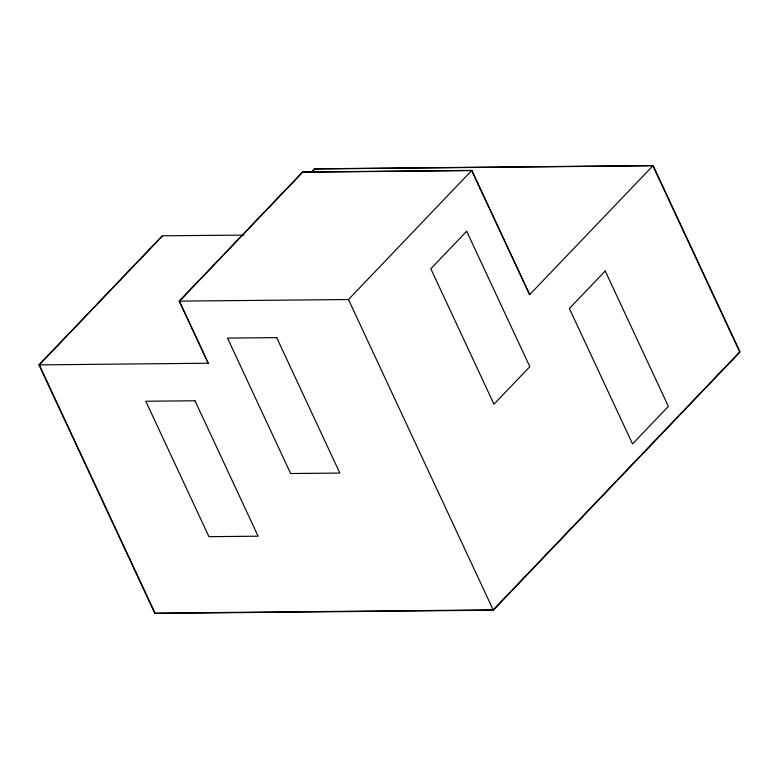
<?xml version="1.0" encoding="UTF-8"?>
<svg xmlns="http://www.w3.org/2000/svg" width="779" height="779" viewBox="0 0 779 779"><rect width="100%" height="100%" fill="white"/><g stroke="black" fill="none" stroke-linecap="round" stroke-linejoin="round"><path stroke-width="1.17" d="M311.308 172.334L314.667 168.819L653.133 165.576L740.05 351.972L493.311 610.181L154.846 613.424L38.95 364.893L162.324 235.794L244.022 235.102M162.538 235.881L39.281 364.854L155.06 613.141L493.185 609.899L739.69 351.952L652.851 165.732L314.726 168.985L311.376 172.49M208.178 363.267L179.209 301.132L302.583 172.032L471.811 170.406L529.759 294.676M179.209 301.132L348.466 299.535L471.811 170.406M653.133 165.576L529.603 294.705L471.714 170.562L302.651 172.188L179.404 301.161L208.353 363.228L38.95 364.893M348.437 299.506L493.311 610.181M466.67 231.256L430.816 268.774L493.974 404.204L529.827 366.685L466.67 231.256M605.234 270.985L569.381 308.503L632.529 443.933L668.382 406.414L605.234 270.985M276.691 337.638L227.507 338.105L290.664 473.535L339.839 473.067L276.691 337.638M194.974 400.766L145.79 401.243L208.947 536.673L258.131 536.195L194.974 400.766"/></g></svg>
